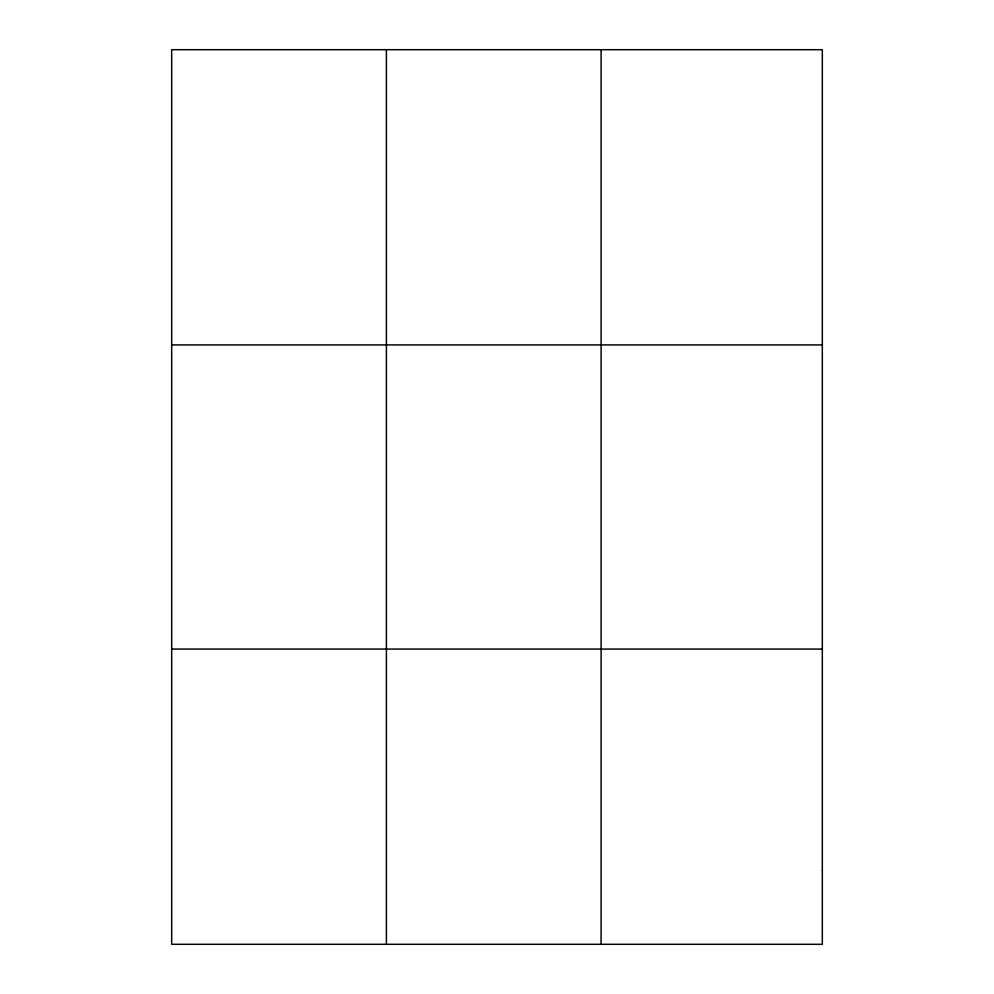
<?xml version="1.0" encoding="UTF-8"?>
<svg xmlns="http://www.w3.org/2000/svg" width="994" height="994" viewBox="0 0 994 994"><rect width="100%" height="100%" fill="white"/><g stroke="black" fill="none" stroke-linecap="round" stroke-linejoin="round"><path stroke-width="1.49" d="M386.393 49.7L386.393 944.3M601.109 49.7L601.109 944.3M171.676 344.918L822.324 344.918M171.676 649.082L822.324 649.082M822.324 870.495L822.324 944.3L171.676 944.3L171.676 49.7L822.324 49.7L822.324 870.495"/></g></svg>
